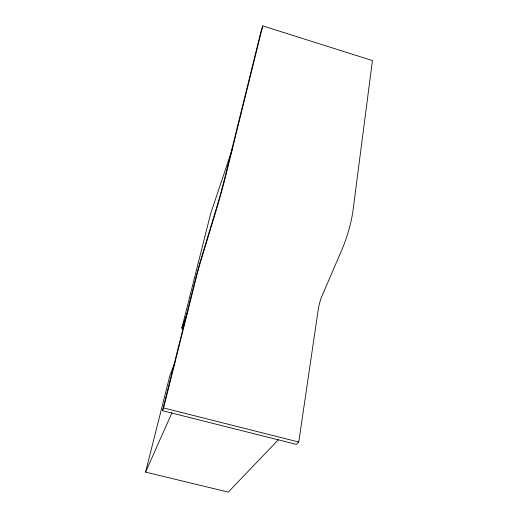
<?xml version="1.0" encoding="UTF-8"?>
<svg xmlns="http://www.w3.org/2000/svg" width="518" height="518" viewBox="0 0 518 518"><rect width="100%" height="100%" fill="white"/><g stroke="black" fill="none" stroke-linecap="round" stroke-linejoin="round"><path stroke-width="0.78" d="M298.756 442.029L318.194 309.822A14.044 3.037 -74.7 0 1 322.267 295.331L342.087 249.268A37.38 7.887 -73.3 0 0 353.017 210.418L372.429 60.574L262.749 25.9L260.994 31.404L224.799 177.804A30.866 1.237 -74.4 0 1 215.915 209.907L201.288 258.087A21.549 0.887 -74.6 0 0 195.344 279.578L162.471 410.69L296.302 444.36L298.756 442.029L163.578 407.957L162.471 410.69M262.749 25.9L226.308 173.517A38.105 1.528 -74.4 0 1 215.333 213.202L200.589 261.713A14.323 0.589 -74.6 0 0 196.497 276.502L163.578 407.957M278.438 439.691L228.289 492.1L145.571 472.125L169.807 375.861L174.967 362.347M183.366 328.606L181.812 328.192L210.671 213.565L232.226 149.359M181.812 328.192L187.892 311.48M145.571 472.125L172.047 412.6"/></g></svg>
